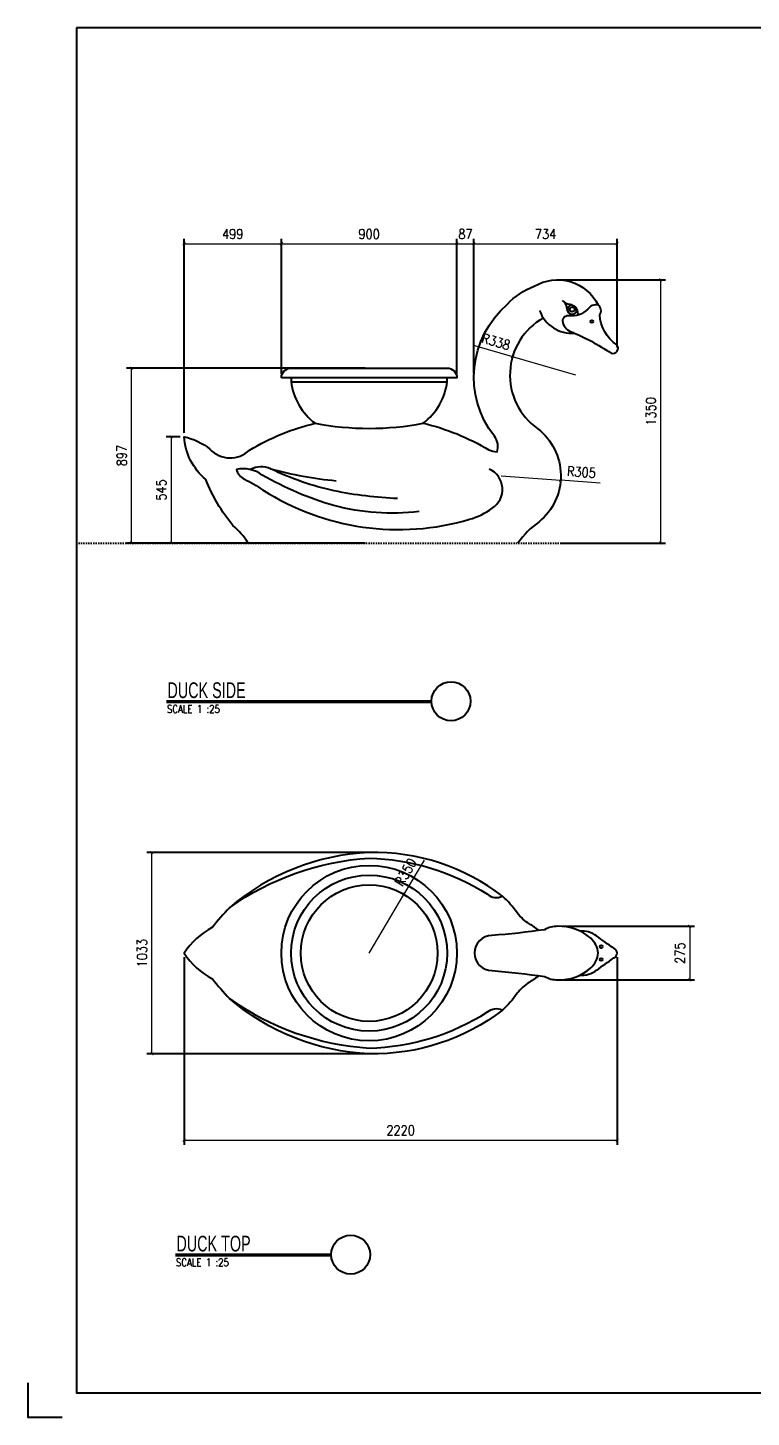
# Model space of a CAD drawing. Header units: millimetres. Extents: x -73920 to 111210, y -48963 to 87920.
# Drawn here: x 21920 to 25629, y -17444 to -10319 of the extents above; entities that cross this region are included whole.
import ezdxf

# ---------------------------------------------------------------- set-up
doc = ezdxf.new("R2010")
doc.units = ezdxf.units.MM
doc.header["$LTSCALE"] = 100
doc.header["$MEASUREMENT"] = 0
doc.linetypes.add('DOT2', pattern=[0.125, 0, -0.125])
doc.layers.add('A-DIM', color=76, linetype='Continuous', lineweight=0)
for name, color, linetype in [('DINDING', 20, 'Continuous'), ('KOP', 7, 'Continuous'), ('LANDSCAPE', 41, 'Continuous'), ('text', 5, 'Continuous'), ('water', 150, 'DOT2')]:
    doc.layers.add(name, color=color, linetype=linetype)
doc.styles.add('DIM25', font='simplex.shx', dxfattribs={"width": 0.85, "height": 50})
doc.styles.add('W-100', font='SIMPLEX.SHX', dxfattribs={"width": 0.8, "height": 100})
doc.dimstyles.new('DIM25', dxfattribs={"dimtxt": 500, "dimasz": 1, "dimexe": 25, "dimexo": 20, "dimgap": 25, "dimtad": 1, "dimdec": 0, "dimzin": 0, "dimdsep": 46, "dimtxsty": 'DIM25', "dimblk": 'Tick', "dimcen": 0.09, "dimdle": 25, "dimclrd": 256, "dimclre": 256, "dimclrt": 1, "dimadec": 0, "dimazin": 0, "dimtfac": 1, "dimtdec": 0, "dimtix": 1, "dimtmove": 2, "dimatfit": 3, "dimldrblk": 'Tick', "dimfxl": 1, "dimtolj": 1, "dimtzin": 0, "dimlwd": 5, "dimarcsym": 0})

# ---------------------------------------------------------------- blocks, each defined once
blk = doc.blocks.new('Tick')
at = {"const_width": 4}
blk.add_lwpolyline([(-7.1, -7.1), (7.1, 7.1)], dxfattribs=at)
blk = doc.blocks.new('*D37')
at = {"layer": 'A-DIM', "lineweight": 5, "transparency": 16777216}
for p, q in [((23951.9, -14586.9), (23848.7, -14761.5)), ((23670, -15063.6), (23848.2, -14762.3))]:
    blk.add_line(p, q, dxfattribs=at)
at = {"layer": 'DEFPOINTS', "color": 0, "lineweight": 25, "transparency": 16777216}
for p in [(23848.2, -14762.3), (23670, -15063.6)]:
    blk.add_point(p, dxfattribs=at)
at = {"layer": 'A-DIM', "lineweight": 5, "transparency": 16777216, "rotation": 239.3967529410607}
blk.add_blockref('Tick', (23848.2, -14762.3), dxfattribs=at)
at = {"layer": 'A-DIM', "color": 1, "transparency": 16777216, "insert": (23857.5, -14648.3), "char_height": 50, "attachment_point": 5, "rotation": 59.39675, "style": 'DIM25'}
blk.add_mtext('\\A1;R350', dxfattribs=at)
blk = doc.blocks.new('*D38')
at = {"layer": 'A-DIM', "lineweight": -2, "transparency": 16777216}
for p, q in [((22721.2, -15083.6), (22721.2, -16047.4)), ((24941.5, -15083.6), (24941.5, -16047.4))]:
    blk.add_line(p, q, dxfattribs=at)
at = {"layer": 'A-DIM', "lineweight": 5, "transparency": 16777216}
blk.add_line((22722.2, -16022.4), (24940.5, -16022.4), dxfattribs=at)
at = {"layer": 'DEFPOINTS', "color": 0, "lineweight": 25, "transparency": 16777216}
for p in [(22721.2, -15063.6), (24941.5, -15063.6), (24941.5, -16022.4)]:
    blk.add_point(p, dxfattribs=at)
at = {"layer": 'A-DIM', "lineweight": 5, "transparency": 16777216, "rotation": 180}
blk.add_blockref('Tick', (22721.2, -16022.4), dxfattribs=at)
at = {"layer": 'A-DIM', "lineweight": 5, "transparency": 16777216}
blk.add_blockref('Tick', (24941.5, -16022.4), dxfattribs=at)
at = {"layer": 'A-DIM', "color": 1, "transparency": 16777216, "insert": (23831.4, -15972.4), "char_height": 50, "attachment_point": 5, "style": 'DIM25'}
blk.add_mtext('\\A1;2220', dxfattribs=at)
blk = doc.blocks.new('*D39')
at = {"layer": 'A-DIM', "lineweight": 5, "transparency": 16777216}
for p, q in [((24209.6, -11948.6), (24404.4, -12005)), ((24729.5, -12099.3), (24405.3, -12005.3))]:
    blk.add_line(p, q, dxfattribs=at)
at = {"layer": 'DEFPOINTS', "color": 0, "lineweight": 25, "transparency": 16777216}
for p in [(24405.3, -12005.3), (24729.5, -12099.3)]:
    blk.add_point(p, dxfattribs=at)
at = {"layer": 'A-DIM', "lineweight": 5, "transparency": 16777216, "rotation": 343.8345374205051}
blk.add_blockref('Tick', (24405.3, -12005.3), dxfattribs=at)
at = {"layer": 'A-DIM', "color": 1, "transparency": 16777216, "insert": (24320.4, -11928.6), "char_height": 50, "attachment_point": 5, "rotation": 343.83454, "style": 'DIM25'}
blk.add_mtext('\\A1;R338', dxfattribs=at)
blk = doc.blocks.new('*D40')
at = {"layer": 'A-DIM', "lineweight": -2, "transparency": 16777216}
for p, q in [((23650, -12063.6), (22426.8, -12063.6)), ((23650, -12960.7), (22426.8, -12960.7))]:
    blk.add_line(p, q, dxfattribs=at)
at = {"layer": 'A-DIM', "lineweight": 5, "transparency": 16777216}
blk.add_line((22451.8, -12959.7), (22451.8, -12064.6), dxfattribs=at)
at = {"layer": 'DEFPOINTS', "color": 0, "lineweight": 25, "transparency": 16777216}
for p in [(22451.8, -12063.6), (23670, -12063.6), (23670, -12960.7)]:
    blk.add_point(p, dxfattribs=at)
at = {"layer": 'A-DIM', "lineweight": 5, "transparency": 16777216}
for p, rotation in [((22451.8, -12063.6), 90), ((22451.8, -12960.7), 270)]:
    blk.add_blockref('Tick', p, dxfattribs=dict(at, rotation=rotation))
at = {"layer": 'A-DIM', "color": 1, "transparency": 16777216, "insert": (22401.8, -12512.1), "char_height": 50, "attachment_point": 5, "rotation": 90, "style": 'DIM25'}
blk.add_mtext('\\A1;897', dxfattribs=at)
blk = doc.blocks.new('*D41')
at = {"layer": 'A-DIM', "lineweight": -2, "transparency": 16777216}
for p, q in [((24656.4, -11610.9), (25189.6, -11610.9)), ((24656.4, -12960.7), (25189.6, -12960.7))]:
    blk.add_line(p, q, dxfattribs=at)
at = {"layer": 'A-DIM', "lineweight": 5, "transparency": 16777216}
blk.add_line((25164.6, -11611.9), (25164.6, -12959.7), dxfattribs=at)
at = {"layer": 'DEFPOINTS', "color": 0, "lineweight": 25, "transparency": 16777216}
for p in [(24636.4, -11610.9), (24636.4, -12960.7), (25164.6, -12960.7)]:
    blk.add_point(p, dxfattribs=at)
at = {"layer": 'A-DIM', "lineweight": 5, "transparency": 16777216}
for p, rotation in [((25164.6, -11610.9), 90), ((25164.6, -12960.7), 270)]:
    blk.add_blockref('Tick', p, dxfattribs=dict(at, rotation=rotation))
at = {"layer": 'A-DIM', "color": 1, "transparency": 16777216, "insert": (25114.6, -12285.8), "char_height": 50, "attachment_point": 5, "rotation": 90, "style": 'DIM25'}
blk.add_mtext('\\A1;1350', dxfattribs=at)
blk = doc.blocks.new('*D42')
at = {"layer": 'A-DIM', "lineweight": -2, "transparency": 16777216}
for p, q in [((22721.2, -12396), (22721.2, -11401.2)), ((23220, -12093.6), (23220, -11401.2))]:
    blk.add_line(p, q, dxfattribs=at)
at = {"layer": 'A-DIM', "lineweight": 5, "transparency": 16777216}
blk.add_line((22722.2, -11426.2), (23219, -11426.2), dxfattribs=at)
at = {"layer": 'DEFPOINTS', "color": 0, "lineweight": 25, "transparency": 16777216}
for p in [(23220, -11426.2), (23220, -12113.6), (22721.2, -12416)]:
    blk.add_point(p, dxfattribs=at)
at = {"layer": 'A-DIM', "lineweight": 5, "transparency": 16777216, "rotation": 180}
blk.add_blockref('Tick', (22721.2, -11426.2), dxfattribs=at)
at = {"layer": 'A-DIM', "lineweight": 5, "transparency": 16777216}
blk.add_blockref('Tick', (23220, -11426.2), dxfattribs=at)
at = {"layer": 'A-DIM', "color": 1, "transparency": 16777216, "insert": (22970.6, -11376.2), "char_height": 50, "attachment_point": 5, "style": 'DIM25'}
blk.add_mtext('\\A1;499', dxfattribs=at)
blk = doc.blocks.new('*D43')
at = {"layer": 'A-DIM', "lineweight": -2, "transparency": 16777216}
for p, q in [((23220, -12093.6), (23220, -11401.2)), ((24120, -12093.6), (24120, -11401.2))]:
    blk.add_line(p, q, dxfattribs=at)
at = {"layer": 'A-DIM', "lineweight": 5, "transparency": 16777216}
blk.add_line((23221, -11426.2), (24119, -11426.2), dxfattribs=at)
at = {"layer": 'DEFPOINTS', "color": 0, "lineweight": 25, "transparency": 16777216}
for p in [(24120, -11426.2), (23220, -12113.6), (24120, -12113.6)]:
    blk.add_point(p, dxfattribs=at)
at = {"layer": 'A-DIM', "lineweight": 5, "transparency": 16777216, "rotation": 180}
blk.add_blockref('Tick', (23220, -11426.2), dxfattribs=at)
at = {"layer": 'A-DIM', "lineweight": 5, "transparency": 16777216}
blk.add_blockref('Tick', (24120, -11426.2), dxfattribs=at)
at = {"layer": 'A-DIM', "color": 1, "transparency": 16777216, "insert": (23670, -11376.2), "char_height": 50, "attachment_point": 5, "style": 'DIM25'}
blk.add_mtext('\\A1;900', dxfattribs=at)
blk = doc.blocks.new('*D44')
at = {"layer": 'A-DIM', "lineweight": 5, "transparency": 16777216}
for p, q in [((24119, -11426.2), (24118, -11426.2)), ((24120, -11426.2), (24207.4, -11426.2)), ((24208.4, -11426.2), (24209.4, -11426.2))]:
    blk.add_line(p, q, dxfattribs=at)
at = {"layer": 'A-DIM', "lineweight": -2, "transparency": 16777216}
for p, q in [((24120, -12093.6), (24120, -11401.2)), ((24207.4, -12089.6), (24207.4, -11401.2))]:
    blk.add_line(p, q, dxfattribs=at)
at = {"layer": 'DEFPOINTS', "color": 0, "lineweight": 25, "transparency": 16777216}
for p in [(24207.4, -11426.2), (24207.4, -12109.6), (24120, -12113.6)]:
    blk.add_point(p, dxfattribs=at)
at = {"layer": 'A-DIM', "lineweight": 5, "transparency": 16777216}
blk.add_blockref('Tick', (24120, -11426.2), dxfattribs=at)
at = {"layer": 'A-DIM', "lineweight": 5, "transparency": 16777216, "rotation": 180}
blk.add_blockref('Tick', (24207.4, -11426.2), dxfattribs=at)
at = {"layer": 'A-DIM', "color": 1, "transparency": 16777216, "insert": (24163.7, -11376.2), "char_height": 50, "attachment_point": 5, "style": 'DIM25'}
blk.add_mtext('\\A1;87', dxfattribs=at)
blk = doc.blocks.new('*D45')
at = {"layer": 'A-DIM', "lineweight": -2, "transparency": 16777216}
for p, q in [((24207.4, -12089.6), (24207.4, -11401.2)), ((24941.5, -11956.5), (24941.5, -11401.2))]:
    blk.add_line(p, q, dxfattribs=at)
at = {"layer": 'A-DIM', "lineweight": 5, "transparency": 16777216}
blk.add_line((24208.4, -11426.2), (24940.5, -11426.2), dxfattribs=at)
at = {"layer": 'DEFPOINTS', "color": 0, "lineweight": 25, "transparency": 16777216}
for p in [(24941.5, -11426.2), (24941.5, -11976.5), (24207.4, -12109.6)]:
    blk.add_point(p, dxfattribs=at)
at = {"layer": 'A-DIM', "lineweight": 5, "transparency": 16777216, "rotation": 180}
blk.add_blockref('Tick', (24207.4, -11426.2), dxfattribs=at)
at = {"layer": 'A-DIM', "lineweight": 5, "transparency": 16777216}
blk.add_blockref('Tick', (24941.5, -11426.2), dxfattribs=at)
at = {"layer": 'A-DIM', "color": 1, "transparency": 16777216, "insert": (24574.4, -11376.2), "char_height": 50, "attachment_point": 5, "style": 'DIM25'}
blk.add_mtext('\\A1;734', dxfattribs=at)
blk = doc.blocks.new('*D49')
at = {"layer": 'A-DIM', "lineweight": -2, "transparency": 16777216}
for p, q in [((22701.2, -12416), (22629.8, -12416)), ((22701.2, -12960.7), (22629.8, -12960.7))]:
    blk.add_line(p, q, dxfattribs=at)
at = {"layer": 'A-DIM', "lineweight": 5, "transparency": 16777216}
blk.add_line((22654.8, -12417), (22654.8, -12959.7), dxfattribs=at)
at = {"layer": 'DEFPOINTS', "color": 0, "lineweight": 25, "transparency": 16777216}
for p in [(22721.2, -12416), (22654.8, -12960.7), (22721.2, -12960.7)]:
    blk.add_point(p, dxfattribs=at)
at = {"layer": 'A-DIM', "lineweight": 5, "transparency": 16777216}
for p, rotation in [((22654.8, -12416), 90), ((22654.8, -12960.7), 270)]:
    blk.add_blockref('Tick', p, dxfattribs=dict(at, rotation=rotation))
at = {"layer": 'A-DIM', "color": 1, "transparency": 16777216, "insert": (22604.8, -12688.3), "char_height": 50, "attachment_point": 5, "rotation": 90, "style": 'DIM25'}
blk.add_mtext('\\A1;545', dxfattribs=at)
blk = doc.blocks.new('*D52')
at = {"layer": 'A-DIM', "lineweight": 5, "transparency": 16777216}
for p, q in [((24347.6, -12615.9), (24651.8, -12638.9)), ((24855, -12654.3), (24652.8, -12639))]:
    blk.add_line(p, q, dxfattribs=at)
at = {"layer": 'DEFPOINTS', "color": 0, "lineweight": 25, "transparency": 16777216}
for p in [(24347.6, -12615.9), (24651.8, -12638.9)]:
    blk.add_point(p, dxfattribs=at)
at = {"layer": 'A-DIM', "lineweight": 5, "transparency": 16777216, "rotation": 175.6790027251009}
blk.add_blockref('Tick', (24651.8, -12638.9), dxfattribs=at)
at = {"layer": 'A-DIM', "color": 1, "transparency": 16777216, "insert": (24758.2, -12596.8), "char_height": 50, "attachment_point": 5, "rotation": 355.679, "style": 'DIM25'}
blk.add_mtext('\\A1;R305', dxfattribs=at)
blk = doc.blocks.new('*D56')
at = {"layer": 'A-DIM', "lineweight": -2, "transparency": 16777216}
for p, q in [((23674.1, -14547.1), (22530.8, -14547.1)), ((23674.1, -15580), (22530.8, -15580))]:
    blk.add_line(p, q, dxfattribs=at)
at = {"layer": 'A-DIM', "lineweight": 5, "transparency": 16777216}
blk.add_line((22555.8, -15579), (22555.8, -14548.1), dxfattribs=at)
at = {"layer": 'DEFPOINTS', "color": 0, "lineweight": 25, "transparency": 16777216}
for p in [(22555.8, -14547.1), (23694.1, -14547.1), (23694.1, -15580)]:
    blk.add_point(p, dxfattribs=at)
at = {"layer": 'A-DIM', "lineweight": 5, "transparency": 16777216}
for p, rotation in [((22555.8, -14547.1), 90), ((22555.8, -15580), 270)]:
    blk.add_blockref('Tick', p, dxfattribs=dict(at, rotation=rotation))
at = {"layer": 'A-DIM', "color": 1, "transparency": 16777216, "insert": (22505.8, -15063.6), "char_height": 50, "attachment_point": 5, "rotation": 90, "style": 'DIM25'}
blk.add_mtext('\\A1;1033', dxfattribs=at)
blk = doc.blocks.new('*D57')
at = {"layer": 'A-DIM', "lineweight": -2, "transparency": 16777216}
for p, q in [((24663.5, -14926.2), (25338.9, -14926.2)), ((24663.5, -15201), (25338.9, -15201))]:
    blk.add_line(p, q, dxfattribs=at)
at = {"layer": 'A-DIM', "lineweight": 5, "transparency": 16777216}
blk.add_line((25313.9, -14927.2), (25313.9, -15200), dxfattribs=at)
at = {"layer": 'DEFPOINTS', "color": 0, "lineweight": 25, "transparency": 16777216}
for p in [(24643.5, -14926.2), (24643.5, -15201), (25313.9, -15201)]:
    blk.add_point(p, dxfattribs=at)
at = {"layer": 'A-DIM', "lineweight": 5, "transparency": 16777216}
for p, rotation in [((25313.9, -14926.2), 90), ((25313.9, -15201), 270)]:
    blk.add_blockref('Tick', p, dxfattribs=dict(at, rotation=rotation))
at = {"layer": 'A-DIM', "color": 1, "transparency": 16777216, "insert": (25263.9, -15063.6), "char_height": 50, "attachment_point": 5, "rotation": 90, "style": 'DIM25'}
blk.add_mtext('\\A1;275', dxfattribs=at)
blk = doc.blocks.new('Kop-A3')
at = {"layer": 'KOP'}
blk.add_lwpolyline([(-196.64, 293.5), (-196.64, 13.5), (208.36, 13.5), (208.36, 293.5)], close=True, dxfattribs=at)
blk.add_lwpolyline([(-206.64, 15.57), (-206.64, 8.5), (-199.57, 8.5)], dxfattribs=at)
blk.add_lwpolyline([(-206.64, 15.57), (-206.64, 8.5), (-199.57, 8.5)], dxfattribs=at)

msp = doc.modelspace()

# ---------------------------------------------------------------- linework, layer by layer
at = {"layer": 'LANDSCAPE'}
for points in [[(23947.94267852, -12346.06568836, -0.0764427792), (24283.56903541, -12482.71368361, 0.0811698861), (24325.61873781, -12493.11297371, 0.2569900636), (24311.92941487, -12413.2194964, -0.400476229), (24378.79487922, -11735.93705107, -0.1133569607), (24516.83970884, -11644.18416348, -0.4396843828), (24843.74230976, -11739.91747885)], [(24659.74564427, -11717.25384221, 0.1683649171), (24698.69927226, -11736.40935506, -0.2489968375), (24733.71470461, -11760.40052797, -0.0750243511), (24739.21485147, -11785.59222607, 0.0927721969), (24740.56938876, -11791.41224066)], [(24722.00012334, -11795.35793658, 0.0314456366), (24710.03004078, -11790.85394488, -0.2724413183), (24685.68940178, -11761.87632965, 0.0585384809), (24674.90826106, -11728.70429062)], [(24562.75421697, -11805.81007375, 0.5491383791), (24534.47947113, -12374.75211865, -0.4815022362), (24541.20692431, -12851.70633192, 0.0814640034), (24432.65528036, -12960.68719553, 12.2753603826)], [(23270, -12133.56253771, 0.2027675321), (23392.7627603, -12346.60120785, 0.094166208), (23947.2372397, -12346.60120785, 0.2027675321), (24070, -12133.56253771)], [(23050.37596108, -12960.68719553, 0.068268776), (22971.49504229, -12870.62640742, -0.0795545228), (22833.4506213, -12635.51524276, -0.2048568277), (22721.23328823, -12416.00045572, -0.1219330854), (22853.52439526, -12479.31449986, 0.4169447227), (23056.85028472, -12484.22740822, -0.0765782549), (23392.7627603, -12346.60120785)], [(23925.95206437, -12799.8376449, -0.0934308509), (23488.991309, -12768.6595464, -0.0594025836), (23122.18301173, -12612.53908872, 0.2154535836), (22989.63848798, -12582.89780438, 0.2309180434), (23031.25148084, -12633.69166122, -0.0463836873), (23124.06419873, -12688.10549652, 0.2174092148), (24185.27605573, -12838.99433027, 0.0905451626), (24300.18121798, -12782.15876276, 0.5999154411), (24285.82571944, -12581.18178333, 1.6669015855)], [(23816.21881458, -12733.04349286, -0.0398144448), (23491.27847318, -12693.063853, -0.0603159765), (23164.83341462, -12579.82334226, 0.2399738973), (23062.42063023, -12584.21763354, 4.1671198886)], [(24540.55126059, -14947.5825729, 0.0395976592), (24493.10584813, -14915.22890602, -0.0811891049), (24428.15762837, -14857.33729664, 0.0685083897), (24353.28806535, -14771.76901429)], [(22954.16313438, -14830.63269156, 0.0201695103), (22866.36082182, -14931.27143068, 0.1219330854), (22721.23328823, -15063.56253771, 0.1219330854), (22866.36082182, -15195.85364474, 0.0201695103), (22954.16313438, -15296.49238386)], [(24749.70156334, -15176.8279313, 0.185126871), (24835.84290404, -15151.29665755, -0.0035752934), (24924.39003543, -15088.52501008, 0.2144218854), (24941.50714952, -15063.56253771, 0.2144218854), (24924.39003543, -15038.60006534, -0.0035752934), (24835.84290404, -14975.82841787, 0.185126871), (24749.70156334, -14950.29714412, 5.4017009762)], [(24540.55126059, -15179.54250252, -0.0395976592), (24493.10584813, -15211.8961694, 0.0811891049), (24428.15762837, -15269.78777878, -0.0685083897), (24353.28806535, -15355.35606113)]]:
    msp.add_lwpolyline(points, format="xyb", dxfattribs=at)
for points in [[(24939.59171015, -11944.12424553, -0.2322207197), (24852.1730375, -11790.15712389, 0.4212080799), (24843.74230976, -11739.91747885, 0.2798690313), (24790.59482946, -11761.91972004, -0.2241125954), (24693.81999618, -11795.71410627, 0.4322220853), (24660.78302343, -11821.13606132, 0.2851971367), (24703.13601398, -11875.73991691, -0.0486344142), (24910.91221153, -11987.09487394, 0.7565720716)], [(23220, -12113.56253771, -0.4142135624), (23270, -12063.56253771), (24070, -12063.56253771, -0.4142135624), (24120, -12113.56253771)], [(24276.38209837, -14761.92296218, 0.3000973777), (24353.28806535, -14771.76901429, 0.1714828018), (23670, -14547.37803412, 0.167497846), (22954.16313438, -14830.63269156, -0.1393807645), (23670, -14576.59762078, -0.1371064545)], [(24636.38114562, -14926.25629812, 0.1275619677), (24569.65031744, -14943.56253771, -0.0149059097), (24299.74438721, -14973.56253771, 1), (24299.74438721, -15153.56253771, -0.0149059097), (24569.65031744, -15183.56253771, 0.1275619677), (24636.38114562, -15200.8687773, 0.1899156137), (24805.84975268, -15139.68641559, 0.1942838663), (24843.74230975, -15063.56253771, 0.1942838663), (24805.84975268, -14987.43865983, 0.1899156137)], [(24276.38209837, -15365.20211324, -0.3000973777), (24353.28806535, -15355.35606113, -0.1714828018), (23670, -15579.7470413, -0.167497846), (22954.16313438, -15296.49238387, 0.1393807645), (23670, -15550.52745464, 0.1371064545)]]:
    msp.add_lwpolyline(points, format="xyb", close=True, dxfattribs=at)
msp.add_lwpolyline([(23270, -12113.56253771), (23270, -12133.56253771), (24070, -12133.56253771), (24070, -12113.56253771)], dxfattribs=at)
for centre, radius in [((24711.10314444, -11763.04038841), 12), ((24811.87249628, -11824.27670186), 7.16654732), ((23670, -15063.56253771), 450), ((23670, -15063.56253771), 400), ((23670, -15063.56253771), 350), ((24859.90643137, -15030.41975861), 7.16654732), ((24859.90643137, -15096.70531682), 7.16654732)]:
    msp.add_circle(centre, radius, dxfattribs=at)
for centre, radius, start, end in [((24711.10314444, -11763.04038841), 24, 93.3342933783, 199.4054284782), ((24710.62585075, -11707.7014487), 177.4579454, 199.9726255692, 274.3170779109), ((24711.10314444, -11763.04038841), 24, 226.3602178654, 359.3861423596), ((23704.23579108, -10584.01806674), 2067.4123008, 254.87611187408, 264.35410906488)]:
    msp.add_arc(centre, radius, start, end, dxfattribs=at)
at = {"layer": 'text', "color": 4}
for p, q in [((23989.76031519, -13772.00693764), (22630.97081997, -13772.00693764)), ((23989.98734428, -13778.74075514), (22630.97081997, -13778.74075514)), ((23475.31491256, -16609.83004903), (22676.9638534, -16609.83004903)), ((23475.54194165, -16616.56386653), (22676.9638534, -16616.56386653))]:
    msp.add_line(p, q, dxfattribs=at)
for centre in [(24089.73833918, -13772.00693764), (23575.29293655, -16609.83004903)]:
    msp.add_circle(centre, 99.97802399, dxfattribs=at)
at = {"layer": 'water'}
msp.add_line((22170, -12960.68719553), (25170, -12960.68719553), dxfattribs=at)

# ---------------------------------------------------------------- block references
at = {"layer": 'DINDING', "xscale": 25, "yscale": 25, "zscale": 25}
msp.add_blockref('Kop-A3', (27085.97866823, -17656.052154), dxfattribs=at)

# ---------------------------------------------------------------- texts
at = {"layer": 'text', "color": 4, "attachment_point": 7, "style": 'W-100'}
for s, insert, char_height in [('{\\fArial Narrow|b0|i0|c0|p34;DUCK SIDE}', (22636.15396494, -13756.71642504), 80.349011026), ('{\\Fromans|c0;SCALE 1 :25}', (22633.56239245, -13831.86827879), 40.174505513), ('{\\fArial Narrow|b0|i0|c0|p34;DUCK TOP}', (22682.14699837, -16594.53953643), 80.349011026), ('{\\Fromans|c0;SCALE 1 :25}', (22679.55542588, -16669.69139018), 40.174505513)]:
    msp.add_mtext(s, dxfattribs=dict(at, insert=insert, char_height=char_height))

# ---------------------------------------------------------------- dimensions: what is measured, and where the dimension line sits
at = {"layer": 'A-DIM'}
for base, p1, p2, picture, middle in [((23220, -11426.20645116), (22721.23328823, -12416.00045572), (23220, -12113.56253771), '*D42', (22970.61664411, -11376.20645116)), ((24120, -11426.20645116), (23220, -12113.56253771), (24120, -12113.56253771), '*D43', (23670, -11376.20645116)), ((24207.35924946, -11426.20645116), (24120, -12113.56253771), (24207.35924946, -12109.62498575), '*D44', (24163.67962473, -11376.20645116)), ((24941.50714952, -11426.20645116), (24207.35924946, -12109.62498575), (24941.50714952, -11976.45861358), '*D45', (24574.43319949, -11376.20645116)), ((24941.50714952, -16022.41173422), (22721.23328823, -15063.56253771), (24941.50714952, -15063.56253771), '*D38', (23831.37021888, -15972.41173422))]:
    dim = msp.add_linear_dim(base=base, p1=p1, p2=p2, dimstyle='DIM25', dxfattribs=at)
    dim.commit()
    dim.dimension.update_dxf_attribs({"geometry": picture, "text_midpoint": middle})
for base, p1, p2, picture, middle in [((25164.56468106, -12960.68719553), (24636.38114562, -11610.86827321), (24636.38114562, -12960.68719553), '*D41', (25114.56468106, -12285.77773437)), ((22451.80052128, -12063.56253771), (23670, -12960.68719553), (23670, -12063.56253771), '*D40', (22401.80052128, -12512.12486662)), ((22654.81659571, -12960.68719553), (22721.23328823, -12416.00045572), (22721.23328823, -12960.68719553), '*D49', (22604.81659571, -12688.34382563)), ((22555.81144162, -14547.10825637), (23694.13047179, -15580.01681906), (23694.13047179, -14547.10825637), '*D56', (22505.81144162, -15063.56253771)), ((25313.88123031, -15200.97137853), (24643.48144266, -14926.15369689), (24643.48144266, -15200.97137853), '*D57', (25263.88123031, -15063.56253771))]:
    dim = msp.add_linear_dim(base=base, p1=p1, p2=p2, angle=90, dimstyle='DIM25', dxfattribs=at)
    dim.commit()
    dim.dimension.update_dxf_attribs({"geometry": picture, "text_midpoint": middle})
for center, mpoint, picture, middle in [((24729.52565622, -12099.27173194), (24405.33254856, -12005.29680591), '*D39', (24320.42851156, -11928.62709512)), ((24347.61819942, -12615.91235447), (24651.83363154, -12638.89854742), '*D52', (24758.20123298, -12596.79304404)), ((23670, -15063.56253771), (23848.18156818, -14762.31292566), '*D37', (23857.527654, -14648.29717793))]:
    dim = msp.add_radius_dim(center=center, mpoint=mpoint, dimstyle='DIM25', dxfattribs=at)
    dim.commit()
    dim.dimension.update_dxf_attribs({"geometry": picture, "text_midpoint": middle})

doc.saveas('drawing.dxf')
